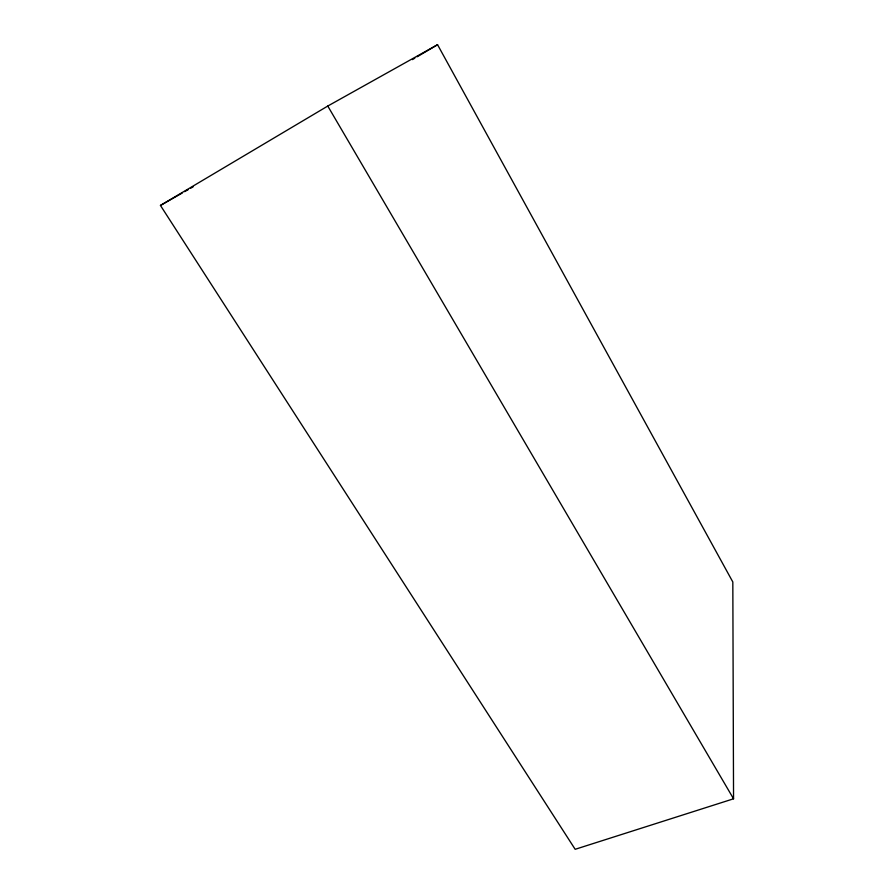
<?xml version="1.0" encoding="UTF-8"?>
<svg xmlns="http://www.w3.org/2000/svg" width="894" height="894" viewBox="0 0 894 894"><rect width="100%" height="100%" fill="white"/><g stroke="black" fill="none" stroke-linecap="round" stroke-linejoin="round"><path stroke-width="1.34" d="M160.451 205.441L327.774 106.051L437.557 44.7L732.823 581.983L733.549 798.8L575.166 849.3L160.451 205.441L182.242 193.026M412.402 59.607L414.805 58.188M417.196 56.769L437.557 44.7M184.667 191.651L188.299 189.584M190.724 188.198L193.149 186.824M327.774 106.051L733.549 798.8"/></g></svg>
